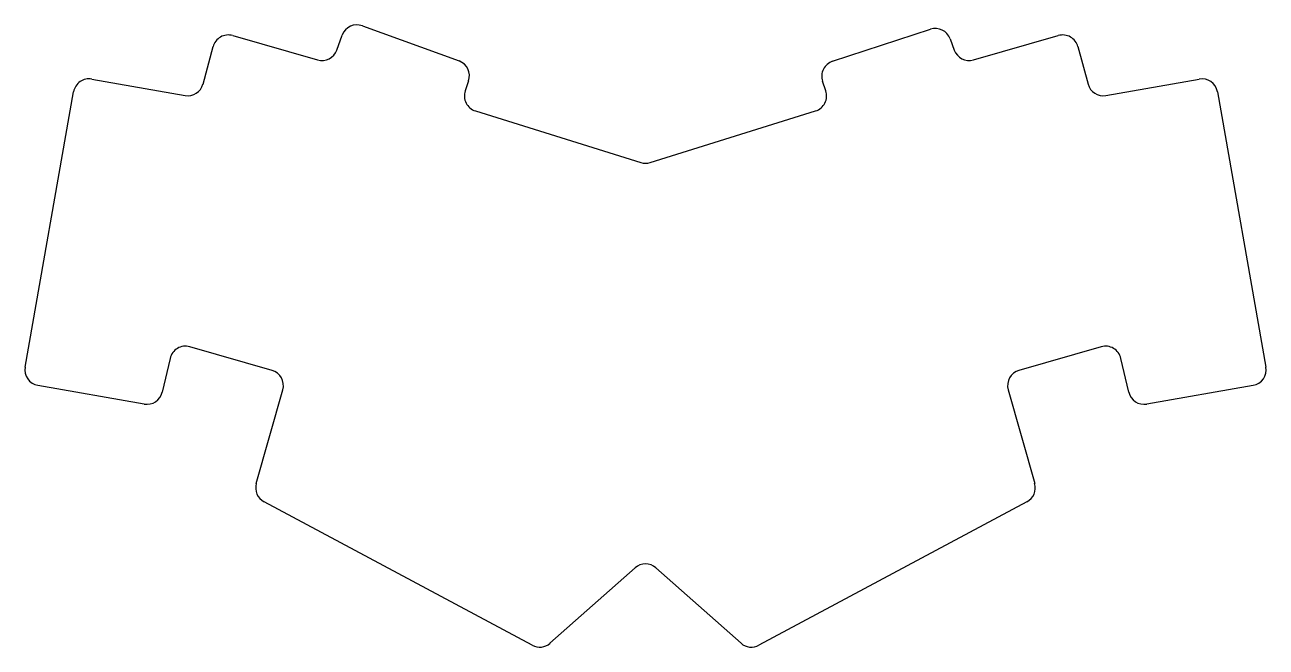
# Model space of a CAD drawing. Header units: millimetres. Extents: x 45 to 281, y -189 to -70.
import ezdxf

# ---------------------------------------------------------------- set-up
doc = ezdxf.new("R2010")
doc.units = ezdxf.units.MM

msp = doc.modelspace()

# ---------------------------------------------------------------- linework, layer by layer
for p, q in [((109.33, -70.37), (127.74, -77.07)), ((84.63, -72.23), (100.8, -76.87)), ((104.44, -75.01), (105.48, -72.16)), ((198.85, -77.13), (217.48, -71.04)), ((221.23, -72.86), (222.02, -75.01)), ((225.66, -76.87), (241.83, -72.23)), ((78.98, -81.47), (80.91, -74.33)), ((245.55, -74.33), (247.49, -81.47)), ((57.81, -80.51), (75.56, -83.64)), ((129.55, -80.85), (128.91, -82.74)), ((197.55, -82.74), (196.94, -80.94)), ((250.9, -83.64), (268.65, -80.51)), ((45.1, -135.33), (54.34, -82.94)), ((272.12, -82.94), (281.36, -135.33)), ((130.86, -86.57), (162.34, -96.41)), ((164.13, -96.41), (195.6, -86.57)), ((92.12, -135.97), (76.46, -131.48)), ((250, -131.48), (234.34, -135.97)), ((72.71, -133.68), (71.22, -140.1)), ((255.24, -140.1), (253.75, -133.68)), ((67.78, -142.38), (47.53, -138.81)), ((278.93, -138.81), (258.68, -142.38)), ((89.13, -157.51), (94.18, -139.67)), ((232.28, -139.67), (237.33, -157.51)), ((141.64, -188.29), (90.6, -160.97)), ((235.86, -160.97), (184.82, -188.29)), ((161.24, -173.54), (145.04, -187.89)), ((181.42, -187.89), (165.22, -173.54))]:
    msp.add_line(p, q)
for centre, start, end in [((108.3, -73.19), 70, 159.9551), ((218.41, -73.89), 20.0497, 108.1148), ((83.8, -75.12), 74, 164.848), ((242.66, -75.12), 15.152, 106), ((101.63, -73.99), 254, 339.9551), ((224.84, -73.99), 200.0497, 286), ((126.71, -79.89), 341.2889, 70), ((199.78, -79.98), 108.1148, 198.7111), ((57.29, -83.46), 80, 170), ((76.08, -80.68), 260, 344.848), ((250.38, -80.68), 195.152, 280), ((269.17, -83.46), 10, 100), ((131.75, -83.71), 161.2889, 252.6408), ((194.71, -83.71), 287.3592, 18.7111), ((163.23, -93.55), 252.6408, 287.3592), ((75.63, -134.36), 74, 166.9526), ((250.83, -134.36), 13.0474, 106), ((48.06, -135.85), 170, 260), ((91.29, -138.85), 344.2079, 74), ((235.17, -138.85), 106, 195.7921), ((278.41, -135.85), 280, 10), ((68.3, -139.42), 260, 346.9526), ((258.16, -139.42), 193.0474, 280), ((92.02, -158.33), 164.2079, 241.8406), ((234.44, -158.33), 298.1594, 15.7921), ((163.23, -175.78), 48.4547, 131.5453), ((143.06, -185.65), 241.8406, 311.5453), ((183.41, -185.65), 228.4547, 298.1594)]:
    msp.add_arc(centre, 3, start, end)

doc.saveas('drawing.dxf')
